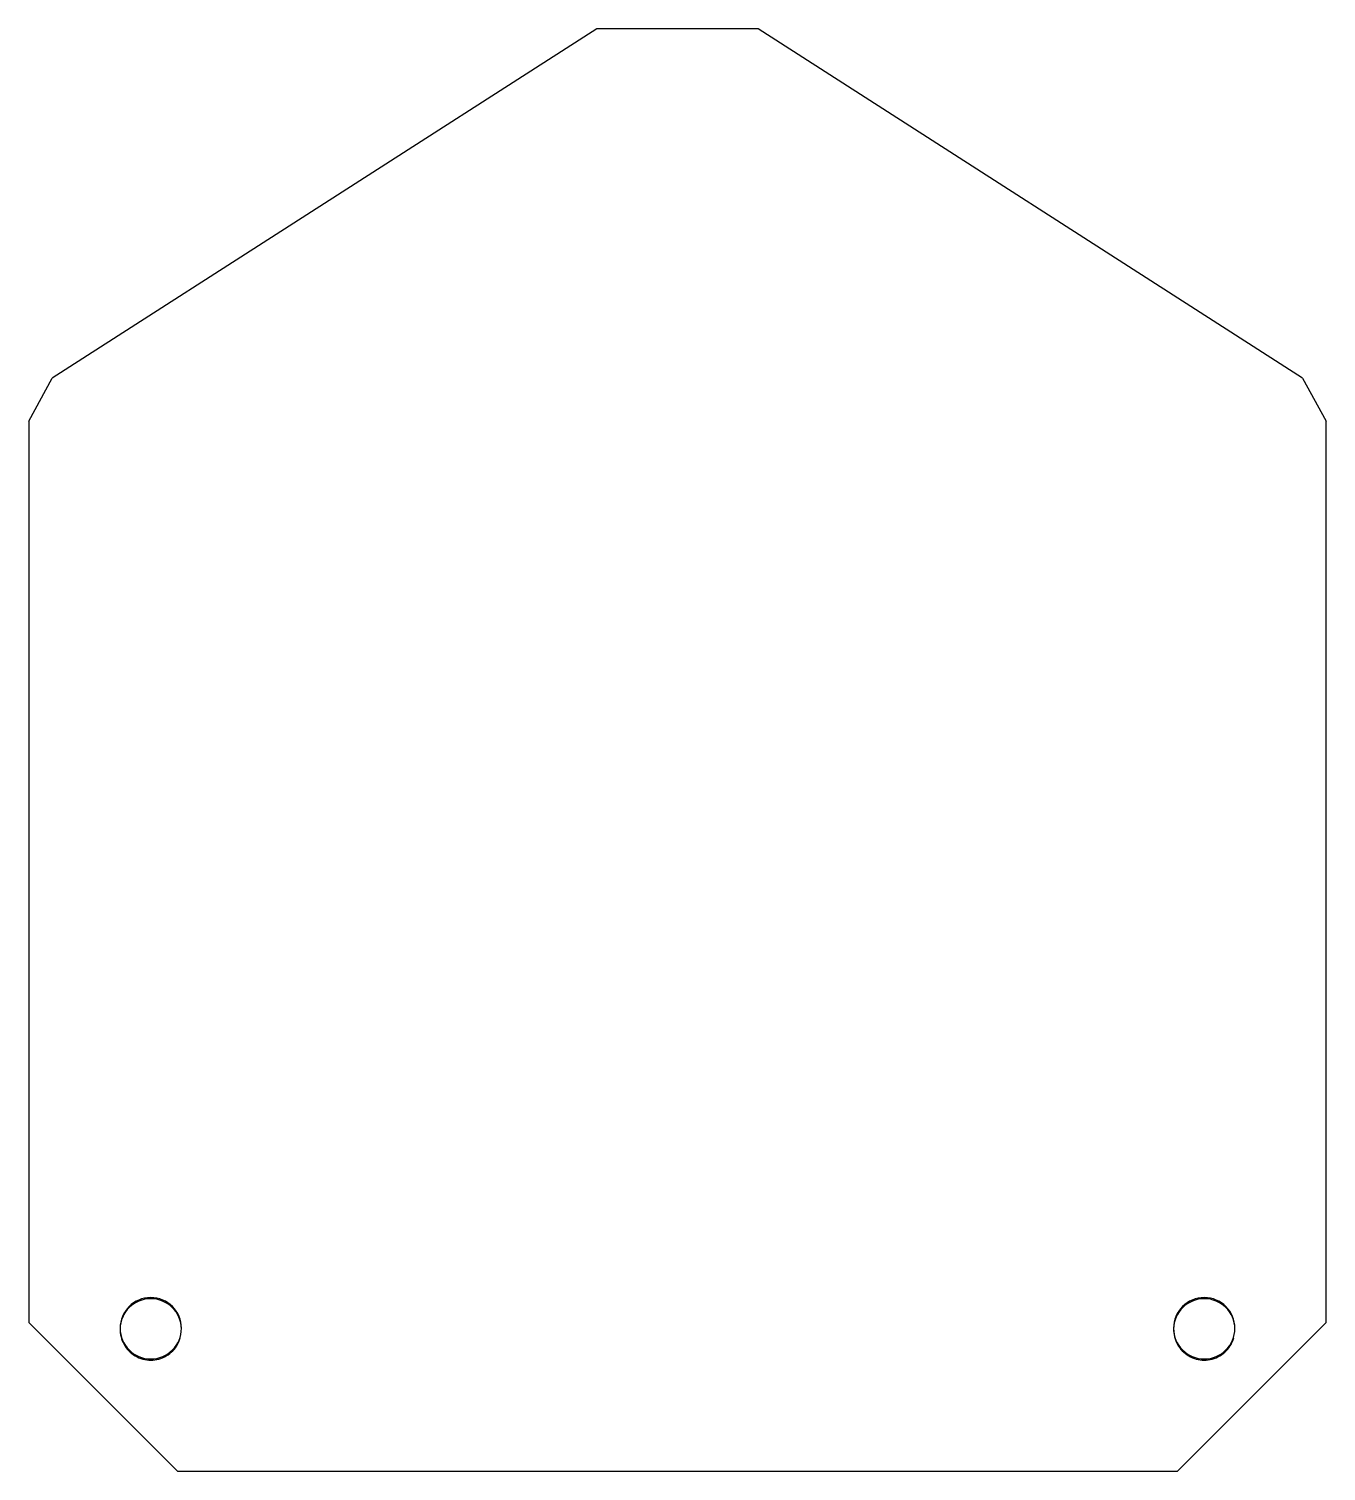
# Model space of a CAD drawing. Header units: millimetres. Extents: x -40 to 53, y -45 to 59.
import ezdxf

# ---------------------------------------------------------------- set-up
doc = ezdxf.new("R2010")
doc.units = ezdxf.units.MM
doc.linetypes.add('HIDDEN', pattern=[9.525, 6.35, -3.175])
doc.layers.get('0').update_dxf_attribs({"color": 253, "lineweight": 70, "true_color": 0x8faf8f})
doc.layers.add('Hidden', color=254, linetype='HIDDEN', lineweight=70, true_color=0xd9d9d9)

msp = doc.modelspace()

# ---------------------------------------------------------------- linework, layer by layer
at = {"color": 254, "lineweight": -3, "true_color": 0xd9d9d9}
for p, q in [((0.34, 58.65), (-38.69, 33.61)), ((11.92, 58.65), (0.34, 58.65)), ((50.94, 33.61), (11.92, 58.65)), ((-40.37, 30.53), (-38.69, 33.61)), ((50.94, 33.61), (52.63, 30.53)), ((-40.37, 30.53), (-40.37, -34.1)), ((52.63, -34.1), (52.63, 30.53)), ((-40.37, -34.1), (-29.72, -44.75)), ((41.98, -44.75), (52.63, -34.1)), ((-29.72, -44.75), (41.98, -44.75))]:
    msp.add_line(p, q, dxfattribs=at)
at = {"color": 254, "lineweight": -3, "true_color": 0xd9d9d9, "extrusion": (3.62066e-21, -1.64699e-15, -1)}
msp.add_circle((31.63, -34.51), 2.2, dxfattribs=at)
at = {"color": 254, "lineweight": -3, "true_color": 0xd9d9d9, "extrusion": (-3.31067e-21, 1.50598e-15, -1)}
msp.add_circle((-43.89, -34.51), 2.2, dxfattribs=at)
at = {"color": 254, "lineweight": -3, "true_color": 0xd9d9d9}
for centre, start in [((-31.63, -34.59), 1.025), ((43.89, -34.59), 1.0249)]:
    msp.add_arc(centre, 2.2, start, 178.9659, dxfattribs=at)
at = {"layer": 'Hidden', "lineweight": -3}
for p, q in [((0.34, 58.65), (0.34, 58.65)), ((11.92, 58.65), (11.92, 58.65)), ((-38.69, 33.61), (-38.69, 33.61)), ((50.94, 33.61), (50.94, 33.61)), ((-40.37, 30.53), (-40.37, 30.53)), ((52.63, 30.53), (52.63, 30.53)), ((-40.37, -34.1), (-40.37, -34.1)), ((52.63, -34.1), (52.63, -34.1)), ((-33.83, -34.51), (-33.83, -34.59)), ((-29.43, -34.59), (-29.43, -34.51)), ((41.69, -34.51), (41.69, -34.59)), ((46.09, -34.59), (46.09, -34.51)), ((-29.72, -44.75), (-29.72, -44.75)), ((41.98, -44.75), (41.98, -44.75))]:
    msp.add_line(p, q, dxfattribs=at)
for centre, end in [((-31.63, -34.59), 1.025), ((43.89, -34.59), 1.0249)]:
    msp.add_arc(centre, 2.2, 178.9659, end, dxfattribs=at)

doc.saveas('drawing.dxf')
